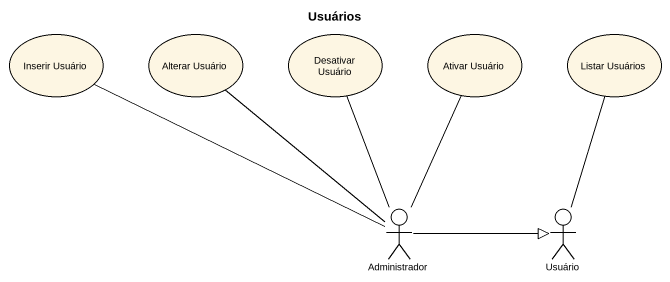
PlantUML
@startuml
title Usuários
usecase "Inserir Usuário" as Inserir_Usuário
usecase "Alterar Usuário" as Alterar_Usuário
usecase "Desativar Usuário" as Desativar_Usuário
usecase "Ativar Usuário" as Ativar_Usuário
usecase "Listar Usuários" as Listar_Usuários
actor Administrador
actor Usuário
Administrador -left- Inserir_Usuário
Administrador -up- Alterar_Usuário
Administrador -up- Desativar_Usuário
Administrador -up- Ativar_Usuário
Administrador -right-|> Usuário
Usuário -up- Listar_Usuários
@enduml
